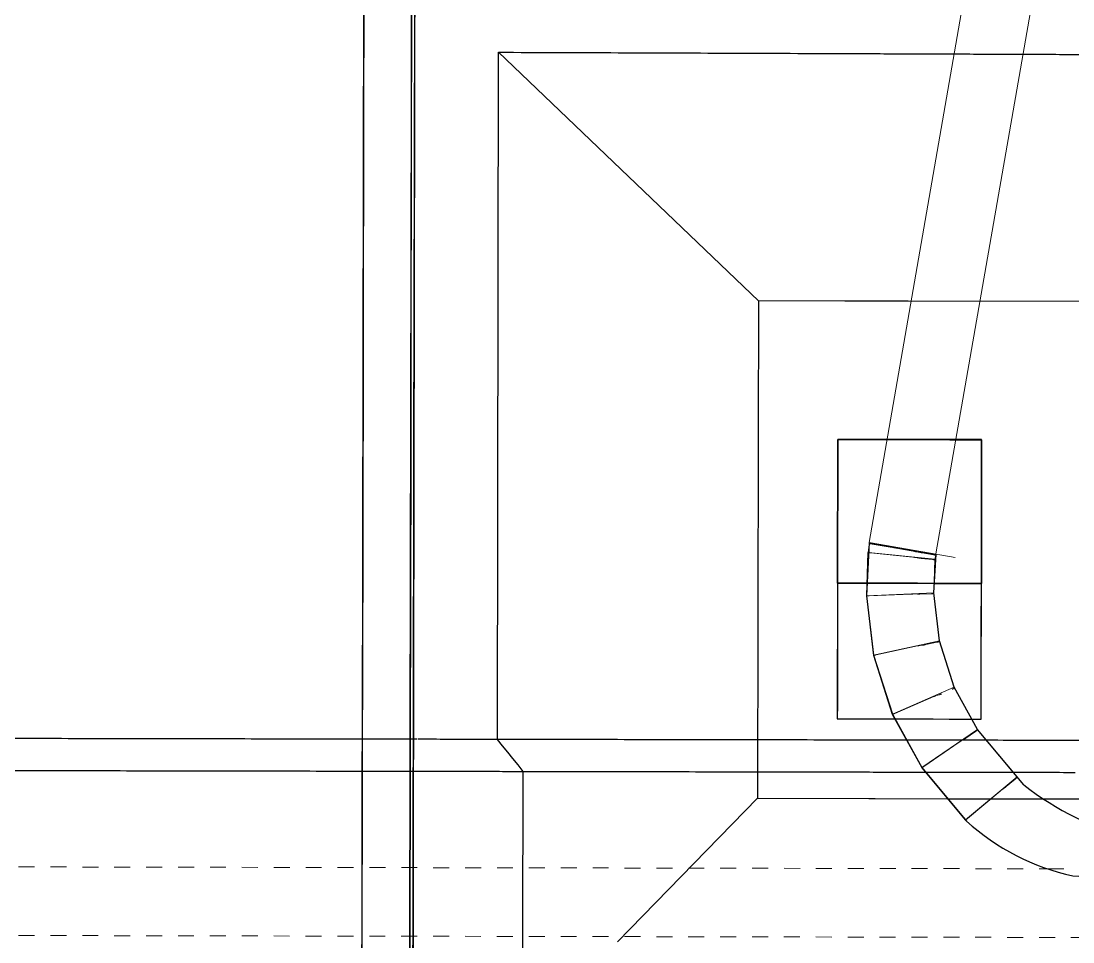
# Model space of a CAD drawing. Header units: metres. Extents: x -1161 to -1080, y 3 to 563.
# Drawn here: x -1122.2 to -1115.6, y 509.1 to 514.88 of the extents above; entities that cross this region are included whole.
import ezdxf

# ---------------------------------------------------------------- set-up
doc = ezdxf.new("R2010")
doc.units = ezdxf.units.M
doc.linetypes.add('JacobsDash', pattern=[0.0045, 0.003, -0.0015])
for name, color, linetype, lineweight in [('A-DETL', 7, 'Continuous', 13), ('A-FLOR', 7, 'Continuous', 50), ('A-FLOR-HDLN', 7, 'JacobsDash', 18), ('A-GENM', 7, 'Continuous', 35), ('S-BEAM', 7, 'Continuous', 50)]:
    doc.layers.add(name, color=color, linetype=linetype, lineweight=lineweight)

# ---------------------------------------------------------------- blocks, each defined once
blk = doc.blocks.new('Top of Pavement - RL A - Top of Pavement - RL A-68818558-DRG-2873171 - BARRIER LAYOUT')
at = {"layer": 'A-GENM', "color": 253, "lineweight": 25, "true_color": 0xa3a3a3}
for points, knots in [([(105.5679, 13.5723), (105.5575, 13.6117), (105.5192, 13.7567), (105.453, 14.0076), (105.3414, 14.4307), (105.2019, 14.9595), (105.0344, 15.5941), (104.867, 16.2288), (104.6995, 16.8634), (104.56, 17.3922), (104.4483, 17.8153), (104.3646, 18.1326), (104.2809, 18.4499), (104.1692, 18.873), (104.0297, 19.4019), (103.8622, 20.0365), (103.639, 20.8827), (103.4157, 21.7288), (103.1924, 22.575), (103.025, 23.2096), (102.8575, 23.8442), (102.6342, 24.6904), (102.411, 25.5365), (102.1877, 26.3827), (102.0202, 27.0173), (101.8807, 27.5462), (101.7691, 27.9693), (101.6853, 28.2866), (101.6016, 28.6039), (101.49, 29.0269), (101.3504, 29.5558), (101.183, 30.1904), (101.0155, 30.825), (100.8481, 31.4596), (100.7086, 31.9884), (100.5969, 32.4115), (100.5132, 32.7288), (100.4295, 33.0461), (100.3458, 33.3634), (100.262, 33.6807), (100.1504, 34.1038), (100.0109, 34.6326), (99.8434, 35.2672), (99.676, 35.9018), (99.5085, 36.5364), (99.3411, 37.171), (99.2015, 37.6998), (99.0899, 38.1229), (99.0062, 38.4402), (98.9225, 38.7574), (98.8108, 39.1805), (98.6713, 39.7093), (98.5039, 40.3439), (98.3364, 40.9785), (98.169, 41.613), (98.0016, 42.2476), (97.8551, 42.8026), (97.7645, 43.146), (97.7297, 43.2779)], [0.4673373, 0.4673373, 0.4673373, 0.4673373, 0.4681818, 0.4704545, 0.4727273, 0.4772727, 0.4818182, 0.4863636, 0.4909091, 0.4954545, 0.4977273, 0.5, 0.5022727, 0.5045455, 0.5090909, 0.5136364, 0.5181818, 0.5272727, 0.5318182, 0.5363636, 0.5409091, 0.5454545, 0.5545455, 0.5590909, 0.5636364, 0.5681818, 0.5704545, 0.5727273, 0.575, 0.5772727, 0.5818182, 0.5863636, 0.5909091, 0.5954545, 0.6, 0.6022727, 0.6045455, 0.6068182, 0.6090909, 0.6113636, 0.6136364, 0.6181818, 0.6227273, 0.6272727, 0.6318182, 0.6363636, 0.6409091, 0.6431818, 0.6454545, 0.6477273, 0.65, 0.6545455, 0.6590909, 0.6636364, 0.6681818, 0.6727273, 0.6772727, 0.6801078, 0.6801078, 0.6801078, 0.6801078]), ([(97.5365, 43.2266), (97.5711, 43.0953), (97.6616, 42.7525), (97.8078, 42.1982), (97.9753, 41.5637), (98.1427, 40.9291), (98.3101, 40.2946), (98.4776, 39.66), (98.6171, 39.1312), (98.7287, 38.7082), (98.8124, 38.3909), (98.8962, 38.0736), (99.0078, 37.6506), (99.1473, 37.1218), (99.3148, 36.4872), (99.4822, 35.8526), (99.6496, 35.2181), (99.8171, 34.5835), (99.9566, 34.0547), (100.0682, 33.6316), (100.152, 33.3144), (100.2357, 32.9971), (100.3194, 32.6798), (100.4031, 32.3625), (100.5148, 31.9394), (100.6543, 31.4106), (100.8217, 30.776), (100.9892, 30.1414), (101.1566, 29.5069), (101.2962, 28.978), (101.4078, 28.555), (101.4915, 28.2377), (101.5752, 27.9204), (101.6869, 27.4973), (101.8264, 26.9685), (101.9938, 26.3339), (102.2171, 25.4878), (102.4404, 24.6416), (102.6636, 23.7955), (102.8311, 23.1609), (102.9985, 22.5263), (103.2218, 21.6802), (103.4451, 20.8341), (103.6683, 19.9879), (103.8358, 19.3533), (103.9753, 18.8245), (104.0869, 18.4014), (104.1707, 18.0841), (104.2544, 17.7668), (104.366, 17.3437), (104.5056, 16.8149), (104.673, 16.1803), (104.8405, 15.5457), (105.0079, 14.9111), (105.1474, 14.3823), (105.2591, 13.9592), (105.3255, 13.7075), (105.364, 13.5615), (105.3746, 13.5214)], [0.319906, 0.319906, 0.319906, 0.319906, 0.3227273, 0.3272727, 0.3318182, 0.3363636, 0.3409091, 0.3454545, 0.35, 0.3522727, 0.3545455, 0.3568182, 0.3590909, 0.3636364, 0.3681818, 0.3727273, 0.3772727, 0.3818182, 0.3863636, 0.3886364, 0.3909091, 0.3931818, 0.3954545, 0.3977273, 0.4, 0.4045455, 0.4090909, 0.4136364, 0.4181818, 0.4227273, 0.425, 0.4272727, 0.4295455, 0.4318182, 0.4363636, 0.4409091, 0.4454545, 0.4545455, 0.4590909, 0.4636364, 0.4681818, 0.4727273, 0.4818182, 0.4863636, 0.4909091, 0.4954545, 0.4977273, 0.5, 0.5022727, 0.5045455, 0.5090909, 0.5136364, 0.5181818, 0.5227273, 0.5272727, 0.5295455, 0.5318182, 0.5326817, 0.5326817, 0.5326817, 0.5326817])]:
    blk.add_open_spline(points, degree=3, knots=knots, dxfattribs=at)
at = {"layer": 'A-GENM', "color": 9, "lineweight": 25, "true_color": 0xbebebe}
for points, knots in [([(105.6444, 13.2823), (105.6364, 13.3125), (105.6109, 13.4092), (105.5854, 13.5059), (105.5679, 13.5723)], [0.465259666, 0.465259666, 0.465259666, 0.465259666, 0.465909091, 0.467337295, 0.467337295, 0.467337295, 0.467337295]), ([(105.3746, 13.5214), (105.3919, 13.4558), (105.4174, 13.3591), (105.4429, 13.2624), (105.4511, 13.2313)], [0.532681725, 0.532681725, 0.532681725, 0.532681725, 0.534090909, 0.534759429, 0.534759429, 0.534759429, 0.534759429]), ([(105.5102, 13.0073), (105.5382, 12.9015), (105.594, 12.69), (105.7056, 12.267), (105.7893, 11.9497), (105.8451, 11.7381)], [0.536363636, 0.536363636, 0.536363636, 0.536363636, 0.538636364, 0.540909091, 0.545454545, 0.545454545, 0.545454545, 0.545454545]), ([(106.0391, 11.7864), (105.9833, 11.9979), (105.8996, 12.3152), (105.7879, 12.7383), (105.7321, 12.9499), (105.7042, 13.0556)], [0.454545455, 0.454545455, 0.454545455, 0.454545455, 0.459090909, 0.461363636, 0.463636364, 0.463636364, 0.463636364, 0.463636364]), ([(106.5667, 9.7869), (106.5583, 9.8188), (106.5157, 9.9802), (106.4731, 10.1416), (106.4389, 10.2712)], [0.440224054, 0.440224054, 0.440224054, 0.440224054, 0.440909091, 0.443692833, 0.443692833, 0.443692833, 0.443692833]), ([(106.276, 10.1051), (106.2999, 10.0148), (106.3466, 9.8378), (106.3933, 9.6608), (106.4162, 9.574)], [0.557151778, 0.557151778, 0.557151778, 0.557151778, 0.559090909, 0.5609556, 0.5609556, 0.5609556, 0.5609556]), ([(107.3787, 6.7095), (107.3229, 6.921), (107.2392, 7.2383), (107.1276, 7.6614), (107.0438, 7.9787), (106.9601, 8.296), (106.8485, 8.7191), (106.7173, 9.216), (106.6141, 9.6072), (106.5667, 9.7869)], [0.41818182, 0.41818182, 0.41818182, 0.41818182, 0.42272727, 0.425, 0.42727273, 0.42954545, 0.43181818, 0.43636364, 0.44022405, 0.44022405, 0.44022405, 0.44022405])]:
    blk.add_open_spline(points, degree=3, knots=knots, dxfattribs=at)
at = {"layer": 'A-GENM', "color": 253, "lineweight": 25, "true_color": 0xa3a3a3}
for points in [[(105.6495, 13.2629), (105.6478, 13.2694), (105.6461, 13.2758), (105.6444, 13.2823)], [(105.4511, 13.2313), (105.4529, 13.2248), (105.4546, 13.2184), (105.4563, 13.2119)]]:
    blk.add_open_spline(points, degree=3, dxfattribs=at)
at = {"layer": 'A-GENM', "color": 9, "lineweight": 25, "true_color": 0xbebebe}
for points in [[(105.6549, 13.2425), (105.6531, 13.2493), (105.6513, 13.2561), (105.6495, 13.2629)], [(105.4563, 13.2119), (105.4742, 13.1437), (105.4922, 13.0755), (105.5102, 13.0073)], [(105.7042, 13.0556), (105.6883, 13.1161), (105.6723, 13.1765), (105.6564, 13.2369)], [(106.374, 10.5172), (106.3182, 10.7287), (106.2066, 11.1518), (106.0949, 11.5749), (106.0391, 11.7864)], [(105.8451, 11.7381), (105.901, 11.5266), (106.0126, 11.1035), (106.1242, 10.6805), (106.18, 10.4689)], [(106.4389, 10.2712), (106.4173, 10.3532), (106.3957, 10.4352), (106.374, 10.5172)], [(106.18, 10.4689), (106.212, 10.3476), (106.244, 10.2264), (106.276, 10.1051)], [(106.4162, 9.574), (106.4491, 9.4493), (106.482, 9.3245), (106.5149, 9.1997)]]:
    blk.add_open_spline(points, degree=3, dxfattribs=at)
blk = doc.blocks.new('T2DPAA-T2D-C3S-RS-M3D-100334_rvt-1-DRG-2873171 - BARRIER LAYOUT')
at = {"layer": 'A-GENM', "color": 253, "lineweight": 25, "true_color": 0xa3a3a3}
for p, q in [((-1119.7528, 514.4284), (-1119.7492, 516.4401)), ((-1120.0507, 515.6106), (-1120.0531, 514.2628)), ((-1119.7564, 512.4168), (-1119.7528, 514.4284)), ((-1120.0531, 514.2628), (-1120.0555, 512.915)), ((-1120.0555, 512.915), (-1120.0579, 511.5672)), ((-1119.76, 510.4051), (-1119.7564, 512.4168)), ((-1117.0785, 512.1526), (-1117.0784, 512.2526)), ((-1117.0784, 512.2526), (-1116.9781, 512.2525)), ((-1116.9781, 512.2525), (-1116.8779, 512.2523)), ((-1116.8779, 512.2523), (-1116.7777, 512.2521)), ((-1116.7777, 512.2521), (-1116.6775, 512.2519)), ((-1116.6775, 512.2519), (-1116.5773, 512.2517)), ((-1116.5773, 512.2517), (-1116.477, 512.2516)), ((-1116.477, 512.2516), (-1116.3768, 512.2514)), ((-1116.3768, 512.2514), (-1116.2766, 512.2512)), ((-1116.2766, 512.2512), (-1116.1764, 512.251)), ((-1116.1764, 512.251), (-1116.1765, 512.1509)), ((-1117.0787, 512.0526), (-1117.0785, 512.1526)), ((-1116.1765, 512.1509), (-1116.1767, 512.0508)), ((-1117.0789, 511.9526), (-1117.0787, 512.0526)), ((-1116.1767, 512.0508), (-1116.1769, 511.9507)), ((-1117.0791, 511.8526), (-1117.0789, 511.9526)), ((-1116.1769, 511.9507), (-1116.1771, 511.8506)), ((-1117.0793, 511.7526), (-1117.0791, 511.8526)), ((-1116.1771, 511.8506), (-1116.1773, 511.7505)), ((-1117.0794, 511.6526), (-1117.0793, 511.7526)), ((-1116.1773, 511.7505), (-1116.1774, 511.6504)), ((-1117.0796, 511.5526), (-1117.0794, 511.6526)), ((-1116.1774, 511.6504), (-1116.1776, 511.5503)), ((-1120.0579, 511.5672), (-1120.0603, 510.2193)), ((-1117.0798, 511.4526), (-1117.0796, 511.5526)), ((-1116.1776, 511.5315), (-1116.1778, 511.4501)), ((-1116.1776, 511.5503), (-1116.1776, 511.5322)), ((-1117.08, 511.3526), (-1117.0798, 511.4526)), ((-1116.1778, 511.4501), (-1116.178, 511.35)), ((-1116.9797, 511.3524), (-1117.08, 511.3526)), ((-1116.8945, 511.3521), (-1116.9797, 511.3524)), ((-1116.3784, 511.3506), (-1116.4728, 511.3509)), ((-1116.2782, 511.3503), (-1116.3784, 511.3506)), ((-1116.178, 511.35), (-1116.2782, 511.3503)), ((-1119.7636, 508.3934), (-1119.76, 510.4051)), ((-1120.0603, 510.2193), (-1120.0627, 508.8715))]:
    blk.add_line(p, q, dxfattribs=at)
at = {"layer": 'A-GENM', "color": 9, "lineweight": 25, "true_color": 0xbebebe}
for p, q in [((-1119.7505, 515.7484), (-1119.7537, 513.9567)), ((-1119.7337, 513.9567), (-1119.7305, 515.7483)), ((-1120.0537, 513.9166), (-1120.0516, 515.0975)), ((-1120.0558, 512.7357), (-1120.0537, 513.9166)), ((-1119.7537, 513.9567), (-1119.7555, 512.9197)), ((-1119.7368, 512.165), (-1119.7337, 513.9567)), ((-1119.7555, 512.9193), (-1119.7568, 512.165)), ((-1120.0579, 511.5548), (-1120.0558, 512.7357)), ((-1117.0784, 512.2526), (-1117.0785, 512.1526)), ((-1117.0784, 512.2526), (-1117.0785, 512.1526)), ((-1116.9781, 512.2525), (-1117.0784, 512.2526)), ((-1116.9782, 512.2535), (-1117.0783, 512.2536)), ((-1116.878, 512.2533), (-1116.9781, 512.2535)), ((-1116.8779, 512.2523), (-1116.9781, 512.2525)), ((-1116.7778, 512.2531), (-1116.8779, 512.2533)), ((-1116.7777, 512.2521), (-1116.8779, 512.2523)), ((-1116.6777, 512.2529), (-1116.7777, 512.2531)), ((-1116.6775, 512.2519), (-1116.7777, 512.2521)), ((-1116.5775, 512.2527), (-1116.6775, 512.2529)), ((-1116.5773, 512.2517), (-1116.6775, 512.2519)), ((-1116.477, 512.2516), (-1116.5773, 512.2517)), ((-1116.4774, 512.2526), (-1116.5772, 512.2527)), ((-1116.3772, 512.2524), (-1116.477, 512.2526)), ((-1116.3768, 512.2514), (-1116.477, 512.2516)), ((-1116.2771, 512.2522), (-1116.3768, 512.2524)), ((-1116.2766, 512.2512), (-1116.3768, 512.2514)), ((-1116.1769, 512.252), (-1116.2766, 512.2522)), ((-1116.1764, 512.251), (-1116.2766, 512.2512)), ((-1116.1765, 512.1509), (-1116.1764, 512.251)), ((-1116.1765, 512.1509), (-1116.1764, 512.251)), ((-1119.7568, 512.165), (-1119.76, 510.3734)), ((-1119.74, 510.3733), (-1119.7368, 512.165)), ((-1117.0785, 512.1526), (-1117.0787, 512.0526)), ((-1117.0785, 512.1526), (-1117.0787, 512.0526)), ((-1116.1767, 512.0508), (-1116.1765, 512.1509)), ((-1116.1767, 512.0508), (-1116.1765, 512.1509)), ((-1117.0787, 512.0526), (-1117.0789, 511.9526)), ((-1117.0787, 512.0526), (-1117.0789, 511.9526)), ((-1116.1769, 511.9507), (-1116.1767, 512.0508)), ((-1117.0789, 511.9526), (-1117.0791, 511.8526)), ((-1117.0789, 511.9526), (-1117.0791, 511.8526)), ((-1116.1771, 511.8506), (-1116.1769, 511.9507)), ((-1117.0791, 511.8526), (-1117.0793, 511.7526)), ((-1117.0791, 511.8526), (-1117.0793, 511.7526)), ((-1116.1773, 511.7505), (-1116.1771, 511.8506)), ((-1117.0793, 511.7526), (-1117.0794, 511.6526)), ((-1116.1774, 511.6504), (-1116.1773, 511.7505)), ((-1117.0794, 511.6526), (-1117.0796, 511.5526)), ((-1116.1776, 511.5503), (-1116.1774, 511.6504)), ((-1120.06, 510.3739), (-1120.0579, 511.5548)), ((-1117.0796, 511.5526), (-1117.0798, 511.4526)), ((-1116.1778, 511.4501), (-1116.1776, 511.5315)), ((-1116.1776, 511.5322), (-1116.1776, 511.5503)), ((-1117.0798, 511.4526), (-1117.08, 511.3526)), ((-1116.178, 511.35), (-1116.1778, 511.4501)), ((-1117.08, 511.3526), (-1116.9797, 511.3524)), ((-1116.9797, 511.3524), (-1116.8945, 511.3521)), ((-1116.4728, 511.3509), (-1116.3784, 511.3506)), ((-1116.3784, 511.3506), (-1116.2782, 511.3503)), ((-1116.2782, 511.3503), (-1116.178, 511.35)), ((-1116.7195, 510.501), (-1116.6806, 510.5009)), ((-1116.6806, 510.5009), (-1116.5804, 510.5007)), ((-1116.58, 510.5007), (-1116.4801, 510.5006)), ((-1116.4801, 510.5006), (-1116.3799, 510.5004)), ((-1116.3799, 510.5004), (-1116.2797, 510.5002)), ((-1116.2797, 510.5002), (-1116.238, 510.5001)), ((-1116.238, 510.5001), (-1116.1795, 510.5)), ((-1120.0601, 510.3239), (-1120.06, 510.3739)), ((-1119.76, 510.3734), (-1119.7601, 510.3234)), ((-1119.7401, 510.3234), (-1119.74, 510.3733)), ((-1120.0603, 510.224), (-1120.0602, 510.274)), ((-1120.0602, 510.274), (-1120.0601, 510.3239)), ((-1119.7602, 510.2734), (-1119.7603, 510.2235)), ((-1119.7601, 510.3234), (-1119.7602, 510.2734)), ((-1119.7403, 510.2234), (-1119.7402, 510.2734)), ((-1119.7402, 510.2734), (-1119.7401, 510.3234)), ((-1120.0604, 510.174), (-1120.0603, 510.224)), ((-1119.7603, 510.2235), (-1119.7604, 510.1735)), ((-1119.7404, 510.1735), (-1119.7403, 510.2234))]:
    blk.add_line(p, q, dxfattribs=at)
at = {"layer": 'A-GENM', "color": 254, "lineweight": 25, "true_color": 0xd1d1d1}
for p, q in [((-1119.2057, 514.6799), (-1117.5764, 513.1209)), ((-1117.5764, 513.1209), (-1117.5778, 512.2614)), ((-1117.0347, 513.1199), (-1117.5764, 513.1209)), ((-1116.6369, 513.1192), (-1117.034, 513.1199)), ((-1114.0505, 513.1146), (-1116.6365, 513.1192)), ((-1117.5778, 512.2607), (-1117.5813, 510.0033)), ((-1117.0784, 512.2526), (-1117.0815, 510.5016)), ((-1116.9782, 512.2535), (-1117.0783, 512.2536)), ((-1116.878, 512.2533), (-1116.9781, 512.2535)), ((-1116.7778, 512.2531), (-1116.8779, 512.2533)), ((-1116.6777, 512.2529), (-1116.7777, 512.2531)), ((-1116.5775, 512.2527), (-1116.6775, 512.2529)), ((-1116.4774, 512.2526), (-1116.5772, 512.2527)), ((-1116.3772, 512.2524), (-1116.477, 512.2526)), ((-1116.2771, 512.2522), (-1116.3768, 512.2524)), ((-1116.1769, 512.252), (-1116.2766, 512.2522)), ((-1116.1776, 511.5322), (-1116.1764, 512.251)), ((-1116.1795, 510.5), (-1116.1776, 511.5315)), ((-1117.0815, 510.5016), (-1116.7195, 510.501)), ((-1116.7195, 510.501), (-1116.5804, 510.5007)), ((-1116.58, 510.5007), (-1116.238, 510.5001)), ((-1116.238, 510.5001), (-1116.1795, 510.5)), ((-1117.5813, 510.0033), (-1118.4596, 509.1031)), ((-1117.5813, 510.0033), (-1116.8847, 510.002)), ((-1116.8846, 510.002), (-1116.8441, 510.002)), ((-1116.8435, 510.002), (-1116.3881, 510.0011)), ((-1116.3881, 510.0011), (-1115.7892, 510.0001)), ((-1115.7892, 510.0001), (-1114.7511, 509.9982))]:
    blk.add_line(p, q, dxfattribs=at)
at = {"layer": 'A-GENM', "color": 9, "lineweight": 25, "true_color": 0xbebebe, "flags": 128}
for points in [[(-1119.2129, 510.3724), (-1119.2121, 510.851), (-1119.2113, 511.3296), (-1119.2105, 511.8083), (-1119.2097, 512.2869), (-1119.2089, 512.7655), (-1119.2081, 513.2441), (-1119.2073, 513.7227), (-1119.2065, 514.2013), (-1119.2057, 514.6799)], [(-1117.0784, 512.2536), (-1117.0784, 512.2531), (-1117.0784, 512.2526)], [(-1116.1764, 512.251), (-1116.1764, 512.2515), (-1116.1764, 512.252)], [(-1116.1776, 511.5322), (-1116.1776, 511.5503), (-1116.1774, 511.6504), (-1116.1773, 511.7505), (-1116.1771, 511.8506), (-1116.1769, 511.9507), (-1116.1767, 512.0508)], [(-1117.0793, 511.7526), (-1117.0794, 511.6526), (-1117.0796, 511.5526), (-1117.0798, 511.4526), (-1117.08, 511.3526)], [(-1116.178, 511.35), (-1116.1778, 511.4501), (-1116.1776, 511.5315)], [(-1117.08, 511.3526), (-1117.0801, 511.2581), (-1117.0803, 511.1635), (-1117.0805, 511.069), (-1117.0806, 510.9744), (-1117.0808, 510.8799), (-1117.081, 510.7853), (-1117.0811, 510.6908), (-1117.0813, 510.5962), (-1117.0815, 510.5016)], [(-1116.8945, 511.3521), (-1116.8795, 511.3521), (-1116.7793, 511.3518), (-1116.6791, 511.3515), (-1116.5789, 511.3512), (-1116.4786, 511.3509), (-1116.4728, 511.3509)], [(-1116.1795, 510.5), (-1116.1793, 510.5945), (-1116.1791, 510.6889), (-1116.179, 510.7834), (-1116.1788, 510.8778), (-1116.1786, 510.9723), (-1116.1785, 511.0667), (-1116.1783, 511.1611), (-1116.1781, 511.2556), (-1116.178, 511.35)], [(-1117.0815, 510.5016), (-1116.9813, 510.5015), (-1116.881, 510.5013), (-1116.7808, 510.5011), (-1116.7195, 510.501)], [(-1119.0516, 510.1722), (-1119.0839, 510.2123), (-1119.1161, 510.2523), (-1119.1484, 510.2923), (-1119.1806, 510.3324), (-1119.2129, 510.3724)], [(-1120.0617, 509.4504), (-1120.0614, 509.5951), (-1120.0612, 509.7399), (-1120.0609, 509.8846), (-1120.0606, 510.0293), (-1120.0604, 510.174)], [(-1119.7604, 510.1735), (-1119.7607, 509.9757), (-1119.7611, 509.7779), (-1119.7614, 509.5801), (-1119.7618, 509.3824), (-1119.7621, 509.1846), (-1119.7625, 508.9868), (-1119.7628, 508.789), (-1119.7632, 508.5912), (-1119.7636, 508.3934)], [(-1119.7436, 508.3891), (-1119.7432, 508.5874), (-1119.7429, 508.7856), (-1119.7425, 508.9839), (-1119.7421, 509.1821), (-1119.7418, 509.3804), (-1119.7414, 509.5787), (-1119.7411, 509.7769), (-1119.7407, 509.9752), (-1119.7404, 510.1735)], [(-1119.0526, 509.5737), (-1119.0524, 509.7227), (-1119.0521, 509.8725), (-1119.0519, 510.0224), (-1119.0516, 510.1722)], [(-1119.0539, 508.8236), (-1119.0536, 508.9735), (-1119.0534, 509.1233), (-1119.0531, 509.2732), (-1119.0529, 509.423), (-1119.0526, 509.5729)], [(-1120.0627, 508.8715), (-1120.0624, 509.0162), (-1120.0622, 509.161), (-1120.0619, 509.3057), (-1120.0617, 509.4504)]]:
    blk.add_lwpolyline(points, dxfattribs=at)
at = {"layer": 'A-GENM', "color": 253, "lineweight": 25, "true_color": 0xa3a3a3, "flags": 128}
blk.add_lwpolyline([(-1116.4728, 511.3509), (-1116.4786, 511.3509), (-1116.5789, 511.3512), (-1116.6791, 511.3515), (-1116.7793, 511.3518), (-1116.8795, 511.3521), (-1116.8945, 511.3521)], dxfattribs=at)
at = {"layer": 'A-GENM', "color": 253, "lineweight": 25, "true_color": 0xa3a3a3}
for points in [[(-1119.7293, 516.4376), (-1119.7304, 515.7669), (-1119.7316, 515.0962), (-1119.7328, 514.4255)], [(-1119.7328, 514.4255), (-1119.734, 513.7548), (-1119.7352, 513.0841), (-1119.7364, 512.4134)], [(-1119.7364, 512.4134), (-1119.7376, 511.7427), (-1119.7388, 511.0719), (-1119.74, 510.4012)], [(-1119.74, 510.4012), (-1119.7412, 509.7305), (-1119.7424, 509.0598), (-1119.7436, 508.3891)]]:
    blk.add_open_spline(points, degree=3, dxfattribs=at)
at = {"layer": 'A-GENM', "color": 9, "lineweight": 25, "true_color": 0xbebebe}
blk.add_open_spline([(-1119.2057, 514.6799), (-1118.9555, 514.6791), (-1118.4553, 514.6773), (-1117.7048, 514.6744), (-1117.0795, 514.6722), (-1116.5792, 514.6703), (-1116.204, 514.6689), (-1115.8288, 514.6674), (-1115.4536, 514.6661), (-1115.0784, 514.665), (-1114.7032, 514.6639), (-1114.3279, 514.6633), (-1113.9527, 514.6628), (-1113.5775, 514.6622), (-1113.0773, 514.6615), (-1112.7021, 514.6609), (-1112.4519, 514.6605)], degree=3, knots=[0, 0, 0, 0, 0.111111, 0.222222, 0.333333, 0.388889, 0.444444, 0.5, 0.555556, 0.611111, 0.666667, 0.722222, 0.777778, 0.833333, 0.888889, 1, 1, 1, 1], dxfattribs=at)
for points in [[(-1119.91, 510.3736), (-1119.96, 510.3737), (-1120.01, 510.3738), (-1120.06, 510.3739)], [(-1119.76, 510.3734), (-1119.81, 510.3735), (-1119.86, 510.3736), (-1119.91, 510.3736)], [(-1119.7189, 510.3733), (-1119.7259, 510.3733), (-1119.733, 510.3733), (-1119.74, 510.3733)], [(-1119.4765, 510.3729), (-1119.5553, 510.373), (-1119.6342, 510.3732), (-1119.7131, 510.3733)], [(-1119.2129, 510.3724), (-1119.3007, 510.3726), (-1119.3886, 510.3727), (-1119.4765, 510.3729)], [(-1120.0604, 510.174), (-1120.0104, 510.1739), (-1119.9104, 510.1738), (-1119.8104, 510.1736), (-1119.7604, 510.1735)], [(-1119.7404, 510.1735), (-1119.6256, 510.1733), (-1119.396, 510.1728), (-1119.1664, 510.1724), (-1119.0516, 510.1722)]]:
    blk.add_open_spline(points, degree=3, dxfattribs=at)
at = {"layer": 'A-GENM', "color": 253, "lineweight": 25, "true_color": 0xa3a3a3, "rotation": 75.11694444444437}
blk.add_blockref('Top of Pavement - RL A - Top of Pavement - RL A-68818558-DRG-2873171 - BARRIER LAYOUT', (-1134.0578, 404.8616), dxfattribs=at)
blk = doc.blocks.new('kerb 4B_2 - kerb 4B_2-6314758-DRG-2873171 - BARRIER LAYOUT')
at = {"layer": 'A-DETL', "color": 7, "lineweight": 9, "true_color": 0xffffff}
for p, q in [((207.515, 1210.8047), (207.5144, 1210.8084)), ((207.5802, 1210.3916), (207.515, 1210.8047)), ((207.5157, 1210.7923), (207.5575, 1210.5292)), ((207.6068, 1210.394), (207.5701, 1210.8133)), ((207.5711, 1210.7971), (207.5944, 1210.5325)), ((207.5752, 1210.8176), (207.6123, 1210.3946)), ((207.5995, 1210.5342), (207.5759, 1210.8015)), ((207.3747, 1210.3445), (207.2494, 1210.7477)), ((207.2524, 1210.732), (207.3318, 1210.4775)), ((207.093, 1210.2332), (206.9002, 1210.6096)), ((206.9056, 1210.5948), (207.0278, 1210.3573)), ((207.5957, 1210.5166), (207.597, 1210.4946)), ((207.6017, 1210.496), (207.6008, 1210.5182)), ((207.5597, 1210.5135), (207.5613, 1210.4914)), ((207.5634, 1210.4769), (207.5746, 1210.4059)), ((207.5983, 1210.48), (207.6045, 1210.4085)), ((207.6092, 1210.4091), (207.6029, 1210.4813)), ((206.8357, 1210.0684), (206.5739, 1210.4007)), ((206.5815, 1210.3873), (206.7473, 1210.1777)), ((207.3442, 1210.4267), (207.3655, 1210.3579)), ((207.0347, 1210.343), (207.0418, 1210.3228)), ((207.0482, 1210.3096), (207.0811, 1210.2455)), ((207.0882, 1210.2322), (207.093, 1210.2332)), ((206.6183, 1209.8598), (206.2978, 1210.1358)), ((206.308, 1210.1249), (206.5108, 1209.9508)), ((206.7568, 1210.165), (206.7669, 1210.1468)), ((206.8299, 1210.0668), (206.8357, 1210.0684)), ((206.5226, 1209.9403), (206.5363, 1209.9255)), ((206.5471, 1209.9159), (206.6018, 1209.8689)), ((206.6134, 1209.8592), (206.6183, 1209.8598)), ((206.0506, 1209.7863), (206.3944, 1209.5432)), ((206.2794, 1209.6236), (206.062, 1209.7771)), ((206.3075, 1209.602), (206.2921, 1209.6145)), ((206.3778, 1209.5521), (206.3192, 1209.5935)), ((206.3944, 1209.5432), (206.3902, 1209.5435))]:
    blk.add_line(p, q, dxfattribs=at)
at = {"layer": 'A-DETL', "color": 7, "lineweight": 9, "true_color": 0xffffff, "flags": 128}
for points in [[(207.5698, 1210.8132), (207.5698, 1210.8128), (207.5699, 1210.8116), (207.57, 1210.8096), (207.5702, 1210.8071), (207.5705, 1210.804), (207.5708, 1210.8006), (207.5711, 1210.7971)], [(207.5944, 1210.5325), (207.5947, 1210.5288), (207.595, 1210.5253), (207.5952, 1210.5222), (207.5955, 1210.5196), (207.5956, 1210.5177), (207.5957, 1210.5166)], [(207.597, 1210.4946), (207.5971, 1210.4936), (207.5972, 1210.4918), (207.5974, 1210.4895), (207.5977, 1210.4866), (207.598, 1210.4834), (207.5983, 1210.48)], [(207.6045, 1210.4085), (207.6048, 1210.4052), (207.6051, 1210.4021)], [(207.6051, 1210.4016), (207.6053, 1210.3993), (207.6055, 1210.3969), (207.6057, 1210.3952), (207.6058, 1210.3941), (207.6059, 1210.3937)], [(206.0504, 1209.7855), (206.0495, 1209.7862), (206.0492, 1209.7864)], [(206.062, 1209.7771), (206.0592, 1209.7791), (206.0565, 1209.7811), (206.054, 1209.7828), (206.0519, 1209.7843), (206.0504, 1209.7855)], [(206.2921, 1209.6145), (206.2913, 1209.6151), (206.2898, 1209.6162), (206.2878, 1209.6177), (206.2852, 1209.6195), (206.2824, 1209.6215), (206.2794, 1209.6236)], [(206.3192, 1209.5935), (206.3164, 1209.5955), (206.3138, 1209.5974), (206.3115, 1209.599), (206.3096, 1209.6004), (206.3082, 1209.6014), (206.3075, 1209.602)], [(206.3902, 1209.5435), (206.3898, 1209.5437), (206.3889, 1209.5444), (206.3874, 1209.5454), (206.3854, 1209.5467), (206.3831, 1209.5484), (206.3805, 1209.5502), (206.3778, 1209.5521)]]:
    blk.add_lwpolyline(points, dxfattribs=at)
at = {"layer": 'A-DETL', "color": 7, "lineweight": 9, "true_color": 0xffffff}
for centre, start_param, end_param in [((207.5759, 1210.8027), 0.000018, 1.655868), ((207.5995, 1210.5329), 3.318459, 4.797461), ((207.603, 1210.4813), 0.176867, 1.570796), ((207.6093, 1210.4091), 1.570796, 2.468404), ((207.6093, 1210.4091), 2.692806, 3.14161)]:
    blk.add_ellipse(centre, major_axis=(-0.0013, 0.0149), ratio=0.008576, start_param=start_param, end_param=end_param, dxfattribs=at)
for points in [[(206.8986, 1210.6093), (206.8986, 1210.6093), (206.8986, 1210.6092), (206.8987, 1210.6089)], [(206.8992, 1210.6078), (206.8994, 1210.6074), (206.8996, 1210.607), (206.8998, 1210.6064)], [(207.5613, 1210.4914), (207.5613, 1210.491), (207.5616, 1210.4892), (207.5623, 1210.4838), (207.563, 1210.4792), (207.5634, 1210.4769)], [(206.5719, 1210.4002), (206.5719, 1210.4001), (206.5722, 1210.3997), (206.5728, 1210.3988)], [(207.0418, 1210.3228), (207.042, 1210.3224), (207.0427, 1210.3207), (207.0451, 1210.3158), (207.0472, 1210.3117), (207.0482, 1210.3096)], [(206.7669, 1210.1468), (206.7671, 1210.1464), (206.7681, 1210.1449), (206.7714, 1210.1406), (206.7742, 1210.1369), (206.7757, 1210.1351)], [(206.8202, 1210.0785), (206.8209, 1210.0776), (206.8223, 1210.0758), (206.8243, 1210.0733), (206.8261, 1210.0711), (206.8272, 1210.0699), (206.8276, 1210.0693)], [(206.5363, 1209.9255), (206.5366, 1209.9253), (206.5379, 1209.924), (206.5419, 1209.9204), (206.5454, 1209.9174), (206.5471, 1209.9159)]]:
    blk.add_open_spline(points, degree=3, dxfattribs=at)
for points, knots in [([(206.9, 1210.6061), (206.9003, 1210.6054), (206.9013, 1210.6034), (206.9032, 1210.5996), (206.9048, 1210.5964), (206.9056, 1210.5948)], [0.4285714, 0.4285714, 0.4285714, 0.4285714, 0.5714286, 0.7857143, 1, 1, 1, 1]), ([(207.5575, 1210.5292), (207.5576, 1210.528), (207.558, 1210.5256), (207.5586, 1210.5221), (207.559, 1210.5189), (207.5595, 1210.5154), (207.5597, 1210.5139), (207.5597, 1210.5135)], [0, 0, 0, 0, 0.166667, 0.333333, 0.5, 0.666667, 1, 1, 1, 1]), ([(206.5728, 1210.3988), (206.5734, 1210.398), (206.575, 1210.3958), (206.5782, 1210.3915), (206.5804, 1210.3887), (206.5815, 1210.3873)], [0.2857143, 0.2857143, 0.2857143, 0.2857143, 0.5714286, 0.7857143, 1, 1, 1, 1]), ([(207.5746, 1210.4059), (207.5748, 1210.4048), (207.5751, 1210.4026), (207.5756, 1210.3994), (207.5761, 1210.3966), (207.5766, 1210.3935), (207.577, 1210.3915), (207.5771, 1210.3912), (207.5771, 1210.3912)], [0, 0, 0, 0, 0.142857, 0.285714, 0.428571, 0.571429, 0.857143, 1, 1, 1, 1]), ([(207.0278, 1210.3573), (207.0283, 1210.3562), (207.0294, 1210.354), (207.031, 1210.3508), (207.0324, 1210.3479), (207.034, 1210.3448), (207.0346, 1210.3434), (207.0347, 1210.343)], [0, 0, 0, 0, 0.166667, 0.333333, 0.5, 0.666667, 1, 1, 1, 1]), ([(207.0811, 1210.2455), (207.0816, 1210.2445), (207.0826, 1210.2425), (207.0841, 1210.2396), (207.0854, 1210.2371), (207.0869, 1210.2343), (207.0879, 1210.2325), (207.0882, 1210.2322), (207.0882, 1210.2322)], [0, 0, 0, 0, 0.142857, 0.285714, 0.428571, 0.571429, 0.857143, 1, 1, 1, 1]), ([(206.7473, 1210.1777), (206.748, 1210.1767), (206.7496, 1210.1748), (206.7517, 1210.172), (206.7537, 1210.1695), (206.7557, 1210.1667), (206.7566, 1210.1654), (206.7568, 1210.165)], [0, 0, 0, 0, 0.166667, 0.333333, 0.5, 0.666667, 1, 1, 1, 1]), ([(206.8276, 1210.0693), (206.8285, 1210.0682), (206.8295, 1210.0671), (206.8299, 1210.0668), (206.8299, 1210.0668)], [0.5714286, 0.5714286, 0.5714286, 0.5714286, 0.8571429, 1, 1, 1, 1]), ([(206.5108, 1209.9508), (206.5117, 1209.95), (206.5136, 1209.9484), (206.5162, 1209.9461), (206.5186, 1209.944), (206.5212, 1209.9417), (206.5223, 1209.9406), (206.5226, 1209.9403)], [0, 0, 0, 0, 0.166667, 0.333333, 0.5, 0.666667, 1, 1, 1, 1]), ([(206.6017, 1209.8689), (206.6026, 1209.8681), (206.6043, 1209.8667), (206.6067, 1209.8646), (206.6089, 1209.8627), (206.6114, 1209.8607), (206.613, 1209.8594), (206.6134, 1209.8592), (206.6134, 1209.8592)], [0, 0, 0, 0, 0.142857, 0.285714, 0.428571, 0.571429, 0.857143, 1, 1, 1, 1])]:
    blk.add_open_spline(points, degree=3, knots=knots, dxfattribs=at)
at = {"layer": 'A-FLOR', "lineweight": 13}
for p, q in [((242.4026, 1213.8647), (207.5766, 1210.8179)), ((207.6139, 1210.3945), (220.9691, 1211.5629)), ((207.5134, 1210.8083), (207.2479, 1210.7475)), ((207.2494, 1210.7477), (207.5144, 1210.8084)), ((207.5144, 1210.8084), (207.5134, 1210.8083)), ((207.5144, 1210.8084), (207.5449, 1210.8111)), ((207.5449, 1210.8111), (207.5701, 1210.8133)), ((207.5701, 1210.8133), (207.5698, 1210.8132)), ((207.5746, 1210.8177), (207.5752, 1210.8177)), ((207.2479, 1210.7475), (206.8986, 1210.6093)), ((206.9002, 1210.6096), (207.2494, 1210.7477)), ((207.2494, 1210.7477), (207.2488, 1210.7476)), ((206.8986, 1210.6093), (206.5719, 1210.4002)), ((206.5739, 1210.4007), (206.9002, 1210.6096)), ((206.9002, 1210.6096), (206.8989, 1210.6094)), ((207.3363, 1210.4623), (207.3401, 1210.4407)), ((206.5719, 1210.4002), (206.2961, 1210.1356)), ((206.2978, 1210.1358), (206.5739, 1210.4007)), ((206.5739, 1210.4007), (206.5719, 1210.4002)), ((207.3747, 1210.3445), (207.5785, 1210.3913)), ((207.5771, 1210.3912), (207.6059, 1210.3937)), ((207.5779, 1210.3913), (207.5802, 1210.3916)), ((207.5792, 1210.3914), (207.5802, 1210.3916)), ((207.5802, 1210.3916), (207.6068, 1210.394)), ((207.6059, 1210.3937), (207.6068, 1210.394)), ((207.6106, 1210.3942), (207.6139, 1210.3945)), ((207.093, 1210.2332), (207.3747, 1210.3445)), ((207.3703, 1210.3438), (207.3747, 1210.3445)), ((206.8357, 1210.0684), (207.093, 1210.2332)), ((206.2961, 1210.1356), (206.0492, 1209.7864)), ((206.0506, 1209.7863), (206.2978, 1210.1358)), ((206.2978, 1210.1358), (206.2961, 1210.1356)), ((206.6183, 1209.8598), (206.8357, 1210.0684)), ((206.3944, 1209.5432), (206.6183, 1209.8598)), ((206.0492, 1209.7864), (206.0506, 1209.7863))]:
    blk.add_line(p, q, dxfattribs=at)
for points, knots in [([(207.5134, 1210.8083), (207.5133, 1210.8083), (207.5134, 1210.8074), (207.5137, 1210.8055), (207.5138, 1210.8047)], [0, 0, 0, 0, 0.2857143, 0.4285714, 0.4285714, 0.4285714, 0.4285714]), ([(207.5138, 1210.8045), (207.5139, 1210.8038), (207.5142, 1210.8017), (207.5148, 1210.7976), (207.5154, 1210.794), (207.5157, 1210.7923)], [0.4436419, 0.4436419, 0.4436419, 0.4436419, 0.5714286, 0.7857143, 1, 1, 1, 1]), ([(207.2488, 1210.744), (207.249, 1210.7432), (207.2496, 1210.7412), (207.2508, 1210.737), (207.2518, 1210.7336), (207.2524, 1210.732)], [0.4285714, 0.4285714, 0.4285714, 0.4285714, 0.5714286, 0.7857143, 1, 1, 1, 1]), ([(207.3318, 1210.4775), (207.3322, 1210.4764), (207.3329, 1210.474), (207.334, 1210.4706), (207.3349, 1210.4675), (207.3358, 1210.4642), (207.3362, 1210.4627), (207.3363, 1210.4623)], [0, 0, 0, 0, 0.166667, 0.333333, 0.5, 0.666667, 1, 1, 1, 1]), ([(207.3655, 1210.3579), (207.3659, 1210.3569), (207.3665, 1210.3548), (207.3675, 1210.3517), (207.3684, 1210.349), (207.3694, 1210.346), (207.3701, 1210.3441), (207.3702, 1210.3438), (207.3703, 1210.3438)], [0, 0, 0, 0, 0.142857, 0.285714, 0.428571, 0.571429, 0.857143, 1, 1, 1, 1]), ([(206.2972, 1210.1345), (206.298, 1210.1338), (206.3, 1210.1319), (206.304, 1210.1284), (206.3067, 1210.1261), (206.308, 1210.1249)], [0.2857143, 0.2857143, 0.2857143, 0.2857143, 0.5714286, 0.7857143, 1, 1, 1, 1])]:
    blk.add_open_spline(points, degree=3, knots=knots, dxfattribs=at)
for points in [[(207.2479, 1210.7475), (207.2479, 1210.7475), (207.2479, 1210.7473), (207.2479, 1210.747)], [(207.2479, 1210.747), (207.248, 1210.7468), (207.2481, 1210.7464), (207.2482, 1210.7459)], [(207.3401, 1210.4407), (207.3402, 1210.4404), (207.3406, 1210.4385), (207.3422, 1210.4333), (207.3435, 1210.4289), (207.3442, 1210.4267)], [(206.2961, 1210.1356), (206.2961, 1210.1356), (206.2961, 1210.1356), (206.2961, 1210.1356)], [(206.2961, 1210.1356), (206.2961, 1210.1355), (206.2965, 1210.1351), (206.2972, 1210.1345)]]:
    blk.add_open_spline(points, degree=3, dxfattribs=at)
at = {"layer": 'A-FLOR-HDLN', "lineweight": 13}
blk.add_open_spline([(206.2961, 1210.1356), (206.2961, 1210.1356), (206.2961, 1210.1356), (206.2961, 1210.1356)], degree=3, dxfattribs=at)

msp = doc.modelspace()

# ---------------------------------------------------------------- linework, layer by layer
at = {"layer": 'A-DETL', "lineweight": 25}
for p, q in [((-1116.8821, 511.6077), (-1116.8983, 511.2735)), ((-1116.4764, 511.291), (-1116.4617, 511.5348)), ((-1116.8983, 511.2735), (-1116.8545, 510.9006)), ((-1116.4411, 510.9903), (-1116.4764, 511.291)), ((-1116.348, 510.6992), (-1116.4411, 510.9903)), ((-1116.8545, 510.9006), (-1116.7364, 510.5316)), ((-1116.2023, 510.4355), (-1116.348, 510.6992)), ((-1116.7364, 510.5316), (-1116.5513, 510.1966)), ((-1115.912, 510.0878), (-1116.2023, 510.4355)), ((-1116.5513, 510.1966), (-1116.2707, 509.8605)), ((-1115.605, 509.5174), (-1111.4452, 509.3124))]:
    msp.add_line(p, q, dxfattribs=at)
at = {"layer": 'A-DETL', "lineweight": 18}
msp.add_line((-1116.4617, 511.5348), (-1116.8821, 511.6077), dxfattribs=at)
at = {"layer": 'A-DETL', "color": 7, "lineweight": 9, "true_color": 0xffffff}
msp.add_line((-1116.8686, 511.6052), (-1116.3415, 511.5138), dxfattribs=at)
at = {"layer": 'A-DETL', "lineweight": 25}
for centre, radius, start, end in [((-1114.8076, 511.4911), 1.7858, 231.7986, 256.58135), ((-1115.301, 510.9249), 1.4399, 227.666, 257.80835)]:
    msp.add_arc(centre, radius, start, end, dxfattribs=at)
at = {"layer": 'S-BEAM', "linetype": 'JacobsDash', "lineweight": 18}
for p, q in [((-1125.4154, 509.5794), (-1115.7604, 509.5614)), ((-1115.7604, 509.5614), (-1112.3478, 509.555)), ((-1125.416, 509.1494), (-1111.4291, 509.1233))]:
    msp.add_line(p, q, dxfattribs=at)

# ---------------------------------------------------------------- block references
at = {"lineweight": 5}
msp.add_blockref('T2DPAA-T2D-C3S-RS-M3D-100334_rvt-1-DRG-2873171 - BARRIER LAYOUT', (0, 0), dxfattribs=at)
at = {"layer": 'A-FLOR', "color": 7, "true_color": 0xffffff, "rotation": 75.11694444444437}
msp.add_blockref('kerb 4B_2 - kerb 4B_2-6314758-DRG-2873171 - BARRIER LAYOUT', (0, 0), dxfattribs=at)

doc.saveas('drawing.dxf')
